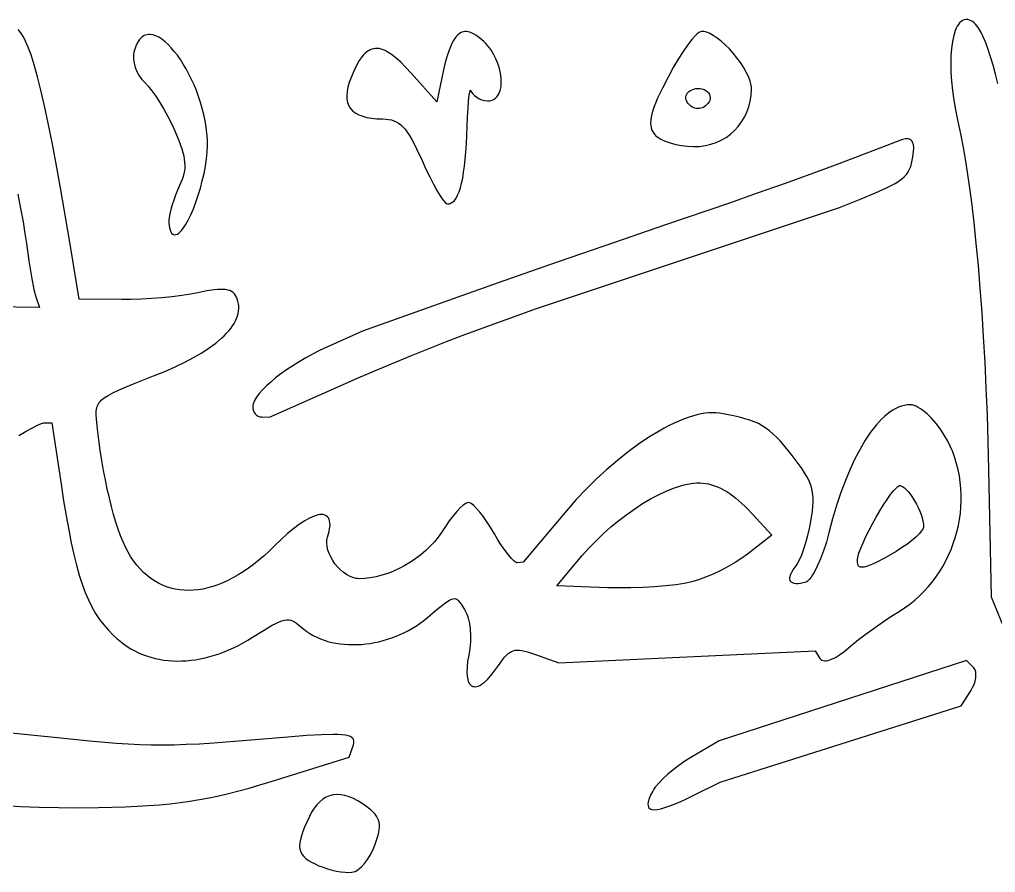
# Model space of a CAD drawing. Extents: x -592 to 638, y 287 to 852.
# Drawn here: x -27.4 to 32.6, y 593.4 to 645.8 of the extents above; entities that cross this region are included whole.
import ezdxf

# ---------------------------------------------------------------- set-up
doc = ezdxf.new("R2010")
doc.units = 0
doc.layers.add('COUCHE_1', color=18, linetype='CONTINUOUS')

msp = doc.modelspace()

# ---------------------------------------------------------------- linework, layer by layer
at = {"layer": 'COUCHE_1'}
for points in [[(32.745, 641.9), (32.603, 642.491), (32.459, 643.039), (32.312, 643.544), (32.162, 644.002), (32.01, 644.413), (31.856, 644.775), (31.699, 645.087), (31.541, 645.347), (31.459, 645.458), (31.376, 645.556), (31.291, 645.641), (31.205, 645.711), (31.115, 645.767), (31.022, 645.808), (30.908, 645.836), (30.795, 645.84), (30.687, 645.821), (30.584, 645.779), (30.491, 645.717), (30.406, 645.638), (30.328, 645.542), (30.258, 645.431), (30.195, 645.306), (30.137, 645.165), (30.039, 644.849), (29.962, 644.482), (29.907, 644.069), (29.874, 643.615), (29.862, 643.125), (29.873, 642.602), (29.906, 642.052), (29.963, 641.48), (30.043, 640.889), (30.148, 640.287), (30.277, 639.677), (30.463, 638.819), (30.641, 637.879), (30.812, 636.861), (30.974, 635.768), (31.129, 634.605), (31.274, 633.374), (31.411, 632.079), (31.538, 630.724), (31.656, 629.314), (31.764, 627.851), (31.861, 626.339), (31.948, 624.783), (32.024, 623.185), (32.089, 621.549), (32.141, 619.88), (32.182, 618.181), (32.342, 610.369), (33.073, 608.553)], [(-27.405, 620.272), (-26.968, 620.534), (-26.581, 620.751), (-26.259, 620.913), (-26.013, 621.015), (-25.931, 621.039), (-25.872, 621.047), (-25.388, 621.051), (-24.819, 617.289), (-24.66, 616.272), (-24.504, 615.337), (-24.348, 614.477), (-24.192, 613.689), (-24.032, 612.966), (-23.868, 612.305), (-23.698, 611.7), (-23.519, 611.146), (-23.331, 610.638), (-23.132, 610.173), (-22.919, 609.744), (-22.691, 609.348), (-22.446, 608.979), (-22.183, 608.633), (-21.901, 608.305), (-21.598, 607.991), (-21.397, 607.803), (-21.19, 607.628), (-20.975, 607.464), (-20.754, 607.312), (-20.526, 607.172), (-20.292, 607.044), (-20.053, 606.928), (-19.808, 606.823), (-19.558, 606.731), (-19.303, 606.65), (-19.043, 606.582), (-18.78, 606.525), (-18.512, 606.48), (-18.24, 606.447), (-17.965, 606.426), (-17.687, 606.417), (-17.406, 606.42), (-17.123, 606.435), (-16.837, 606.461), (-16.549, 606.5), (-16.26, 606.55), (-15.969, 606.612), (-15.677, 606.686), (-15.384, 606.771), (-15.091, 606.869), (-14.797, 606.978), (-14.503, 607.1), (-14.209, 607.233), (-13.916, 607.377), (-13.624, 607.534), (-13.333, 607.702), (-13.044, 607.882), (-12.377, 608.302), (-11.843, 608.613), (-11.62, 608.728), (-11.421, 608.818), (-11.244, 608.883), (-11.087, 608.925), (-10.947, 608.944), (-10.82, 608.943), (-10.701, 608.922), (-10.586, 608.882), (-10.469, 608.823), (-10.348, 608.742), (-10.22, 608.641), (-10.081, 608.519), (-9.905, 608.369), (-9.718, 608.228), (-9.52, 608.099), (-9.314, 607.982), (-9.099, 607.876), (-8.877, 607.781), (-8.648, 607.698), (-8.412, 607.626), (-8.17, 607.565), (-7.923, 607.514), (-7.672, 607.475), (-7.416, 607.447), (-7.156, 607.43), (-6.894, 607.423), (-6.629, 607.427), (-6.362, 607.442), (-6.094, 607.467), (-5.825, 607.503), (-5.555, 607.549), (-5.287, 607.606), (-5.019, 607.673), (-4.752, 607.751), (-4.488, 607.839), (-4.227, 607.937), (-3.968, 608.045), (-3.714, 608.164), (-3.464, 608.293), (-3.219, 608.432), (-2.979, 608.581), (-2.746, 608.741), (-2.519, 608.91), (-2.3, 609.089), (-1.723, 609.578), (-1.279, 609.932), (-1.101, 610.058), (-0.948, 610.152), (-0.819, 610.214), (-0.713, 610.246), (-0.627, 610.253), (-0.553, 610.238), (-0.481, 610.2), (-0.404, 610.136), (-0.321, 610.042), (-0.231, 609.919), (-0.023, 609.589), (0.044, 609.469), (0.104, 609.338), (0.159, 609.198), (0.206, 609.049), (0.282, 608.721), (0.331, 608.366), (0.352, 607.989), (0.344, 607.594), (0.306, 607.189), (0.238, 606.776), (0.171, 606.389), (0.131, 606.043), (0.118, 605.739), (0.132, 605.479), (0.172, 605.262), (0.204, 605.166), (0.243, 605.082), (0.29, 605.008), (0.347, 604.945), (0.413, 604.896), (0.487, 604.861), (0.567, 604.842), (0.65, 604.84), (0.736, 604.852), (0.822, 604.878), (0.911, 604.917), (1.003, 604.968), (1.191, 605.104), (1.392, 605.289), (1.604, 605.523), (1.829, 605.805), (2.063, 606.135), (2.322, 606.5), (2.439, 606.645), (2.551, 606.769), (2.659, 606.87), (2.764, 606.95), (2.87, 607.011), (2.977, 607.054), (3.09, 607.081), (3.213, 607.092), (3.348, 607.088), (3.497, 607.068), (3.663, 607.033), (3.846, 606.983), (4.278, 606.838), (5.768, 606.297), (21.519, 607.034), (21.813, 606.575), (21.867, 606.514), (21.942, 606.467), (22.026, 606.44), (22.117, 606.431), (22.213, 606.436), (22.316, 606.455), (22.532, 606.524), (22.771, 606.637), (23.025, 606.79), (23.289, 606.979), (23.556, 607.201), (23.85, 607.453), (24.196, 607.732), (24.584, 608.029), (25, 608.336), (25.431, 608.642), (25.865, 608.939), (26.288, 609.216), (26.689, 609.466), (27.021, 609.679), (27.34, 609.909), (27.645, 610.154), (27.935, 610.414), (28.212, 610.687), (28.473, 610.973), (28.72, 611.272), (28.952, 611.581), (29.168, 611.901), (29.369, 612.231), (29.554, 612.569), (29.724, 612.916), (29.877, 613.269), (30.014, 613.63), (30.135, 613.995), (30.239, 614.366), (30.326, 614.741), (30.396, 615.119), (30.449, 615.499), (30.484, 615.881), (30.501, 616.264), (30.501, 616.647), (30.482, 617.03), (30.446, 617.41), (30.39, 617.789), (30.316, 618.164), (30.223, 618.536), (30.111, 618.903), (29.979, 619.264), (29.827, 619.619), (29.656, 619.966), (29.465, 620.306), (29.225, 620.673), (28.964, 621.017), (28.689, 621.329), (28.409, 621.602), (28.132, 621.829), (27.995, 621.925), (27.862, 622.005), (27.732, 622.071), (27.606, 622.121), (27.484, 622.153), (27.369, 622.165), (27.19, 622.157), (27.012, 622.13), (26.835, 622.085), (26.658, 622.021), (26.481, 621.94), (26.305, 621.841), (26.13, 621.725), (25.956, 621.594), (25.783, 621.446), (25.611, 621.282), (25.44, 621.103), (25.27, 620.909), (25.102, 620.7), (24.935, 620.477), (24.77, 620.239), (24.606, 619.987), (24.286, 619.444), (23.974, 618.848), (23.672, 618.201), (23.383, 617.507), (23.106, 616.767), (22.844, 615.984), (22.598, 615.16), (22.37, 614.299), (22.215, 613.73), (22.041, 613.191), (21.854, 612.692), (21.66, 612.247), (21.465, 611.866), (21.37, 611.707), (21.277, 611.569), (21.189, 611.455), (21.107, 611.366), (21.034, 611.306), (20.97, 611.272), (20.793, 611.215), (20.628, 611.178), (20.48, 611.162), (20.351, 611.164), (20.241, 611.182), (20.152, 611.214), (20.083, 611.257), (20.031, 611.31), (19.996, 611.373), (19.975, 611.448), (19.972, 611.537), (19.988, 611.641), (20.026, 611.758), (20.088, 611.886), (20.176, 612.025), (20.294, 612.176), (20.359, 612.261), (20.427, 612.368), (20.563, 612.628), (20.699, 612.945), (20.833, 613.308), (20.96, 613.706), (21.077, 614.129), (21.18, 614.564), (21.266, 615.002), (21.359, 615.625), (21.387, 615.904), (21.401, 616.165), (21.399, 616.412), (21.382, 616.647), (21.347, 616.875), (21.293, 617.097), (21.221, 617.317), (21.128, 617.537), (21.016, 617.76), (20.882, 617.99), (20.726, 618.23), (20.546, 618.483), (20.117, 619.043), (19.601, 619.675), (19.369, 619.941), (19.148, 620.177), (18.932, 620.386), (18.718, 620.571), (18.5, 620.734), (18.274, 620.878), (18.036, 621.005), (17.781, 621.117), (17.506, 621.217), (17.205, 621.308), (16.874, 621.394), (16.508, 621.476), (15.652, 621.643), (15.446, 621.671), (15.227, 621.68), (14.998, 621.672), (14.76, 621.646), (14.512, 621.604), (14.255, 621.546), (13.99, 621.472), (13.717, 621.383), (13.437, 621.279), (13.15, 621.16), (12.856, 621.028), (12.557, 620.882), (12.253, 620.722), (11.944, 620.549), (11.315, 620.167), (10.675, 619.738), (10.027, 619.264), (9.376, 618.748), (8.728, 618.195), (8.086, 617.606), (7.456, 616.985), (6.842, 616.334), (6.25, 615.657), (3.577, 612.488), (3.213, 612.454), (3.19, 612.457), (3.153, 612.472), (3.099, 612.508), (3.032, 612.561), (2.869, 612.72), (2.681, 612.938), (2.475, 613.206), (2.257, 613.516), (2.034, 613.861), (1.812, 614.234), (1.587, 614.611), (1.359, 614.964), (1.135, 615.285), (0.921, 615.566), (0.721, 615.801), (0.541, 615.982), (0.384, 616.102), (0.304, 616.141), (0.223, 616.158), (0.142, 616.144), (0.062, 616.108), (-0.099, 615.995), (-0.286, 615.823), (-0.495, 615.6), (-0.72, 615.331), (-0.956, 615.024), (-1.197, 614.686), (-1.435, 614.325), (-1.64, 614.029), (-1.871, 613.744), (-2.126, 613.468), (-2.403, 613.204), (-2.7, 612.953), (-3.013, 612.716), (-3.341, 612.496), (-3.681, 612.292), (-4.029, 612.108), (-4.383, 611.945), (-4.742, 611.803), (-5.101, 611.685), (-5.458, 611.592), (-5.81, 611.525), (-6.156, 611.485), (-6.491, 611.475), (-6.589, 611.48), (-6.685, 611.494), (-6.885, 611.547), (-7.084, 611.63), (-7.28, 611.741), (-7.471, 611.877), (-7.654, 612.034), (-7.825, 612.21), (-7.982, 612.4), (-8.123, 612.602), (-8.244, 612.812), (-8.344, 613.025), (-8.419, 613.24), (-8.468, 613.451), (-8.488, 613.655), (-8.478, 613.851), (-8.462, 613.941), (-8.436, 614.034), (-8.34, 614.371), (-8.31, 614.525), (-8.291, 614.667), (-8.285, 614.797), (-8.29, 614.917), (-8.309, 615.026), (-8.34, 615.124), (-8.386, 615.211), (-8.446, 615.286), (-8.521, 615.345), (-8.606, 615.387), (-8.7, 615.413), (-8.801, 615.423), (-8.908, 615.418), (-9.021, 615.4), (-9.141, 615.37), (-9.269, 615.327), (-9.541, 615.206), (-9.841, 615.036), (-10.167, 614.82), (-10.518, 614.557), (-10.891, 614.247), (-11.286, 613.892), (-11.699, 613.491), (-12.019, 613.179), (-12.34, 612.887), (-12.66, 612.614), (-12.981, 612.359), (-13.301, 612.123), (-13.62, 611.906), (-13.938, 611.707), (-14.254, 611.528), (-14.569, 611.367), (-14.881, 611.225), (-15.191, 611.101), (-15.498, 610.997), (-15.802, 610.911), (-16.101, 610.843), (-16.397, 610.795), (-16.689, 610.765), (-16.976, 610.754), (-17.258, 610.762), (-17.535, 610.788), (-17.807, 610.832), (-18.072, 610.896), (-18.332, 610.978), (-18.586, 611.078), (-18.833, 611.198), (-19.073, 611.336), (-19.306, 611.493), (-19.532, 611.669), (-19.75, 611.864), (-19.961, 612.078), (-20.163, 612.312), (-20.356, 612.565), (-20.54, 612.837), (-20.696, 613.102), (-20.851, 613.405), (-21.004, 613.744), (-21.155, 614.118), (-21.302, 614.523), (-21.445, 614.96), (-21.584, 615.425), (-21.719, 615.919), (-21.848, 616.438), (-21.973, 616.982), (-22.091, 617.548), (-22.203, 618.136), (-22.308, 618.743), (-22.407, 619.368), (-22.497, 620.01), (-22.58, 620.666), (-22.647, 621.3), (-22.66, 621.557), (-22.653, 621.78), (-22.621, 621.975), (-22.596, 622.061), (-22.563, 622.143), (-22.522, 622.222), (-22.472, 622.298), (-22.412, 622.373), (-22.343, 622.445), (-22.163, 622.594), (-21.931, 622.744), (-21.639, 622.901), (-21.284, 623.069), (-20.86, 623.251), (-20.363, 623.453), (-19.129, 623.935), (-18.448, 624.211), (-17.811, 624.492), (-17.218, 624.778), (-16.671, 625.068), (-16.17, 625.362), (-15.717, 625.658), (-15.311, 625.957), (-14.955, 626.257), (-14.795, 626.408), (-14.647, 626.559), (-14.513, 626.71), (-14.391, 626.862), (-14.281, 627.014), (-14.185, 627.166), (-14.102, 627.318), (-14.033, 627.47), (-13.977, 627.622), (-13.935, 627.775), (-13.907, 627.926), (-13.894, 628.078), (-13.895, 628.229), (-13.911, 628.378), (-13.943, 628.526), (-13.989, 628.672), (-14.037, 628.786), (-14.096, 628.889), (-14.166, 628.981), (-14.249, 629.061), (-14.345, 629.127), (-14.454, 629.179), (-14.576, 629.217), (-14.711, 629.243), (-14.859, 629.256), (-15.024, 629.257), (-15.205, 629.248), (-15.404, 629.228), (-15.862, 629.157), (-16.408, 629.047), (-16.867, 628.959), (-17.401, 628.878), (-17.991, 628.805), (-18.618, 628.742), (-19.261, 628.691), (-19.902, 628.654), (-20.521, 628.632), (-21.1, 628.628), (-23.699, 628.649), (-24.282, 632.15), (-24.856, 635.502), (-25.119, 636.963), (-25.369, 638.287), (-25.607, 639.479), (-25.833, 640.546), (-26.051, 641.492), (-26.26, 642.324), (-26.463, 643.047), (-26.662, 643.666), (-26.857, 644.187), (-26.954, 644.414), (-27.051, 644.618), (-27.149, 644.8), (-27.247, 644.962), (-27.347, 645.104), (-27.448, 645.227)], [(-27.472, 635.115), (-27.301, 634.229), (-27.152, 633.41), (-27.033, 632.686), (-26.948, 632.083), (-26.803, 631.02), (-26.642, 630.037), (-26.487, 629.245), (-26.417, 628.952), (-26.354, 628.747), (-26.134, 628.15), (-37.687, 628.299)], [(-28.359, 597.549), (-27.308, 597.487), (-26.166, 597.441), (-24.966, 597.413), (-23.74, 597.404), (-22.521, 597.416), (-20.885, 597.461), (-20.139, 597.494), (-19.434, 597.536), (-18.763, 597.586), (-18.12, 597.647), (-17.499, 597.719), (-16.895, 597.802), (-16.3, 597.899), (-15.71, 598.009), (-15.117, 598.134), (-14.516, 598.275), (-13.901, 598.432), (-13.266, 598.607), (-12.604, 598.799), (-11.911, 599.011), (-7.109, 600.507), (-6.845, 601.265), (-6.815, 601.382), (-6.814, 601.5), (-6.85, 601.613), (-6.928, 601.706), (-7.037, 601.777), (-7.176, 601.828), (-7.346, 601.865), (-7.553, 601.891), (-7.799, 601.905), (-8.089, 601.909), (-8.807, 601.889), (-9.732, 601.831), (-10.885, 601.738), (-13.403, 601.525), (-15.436, 601.372), (-16.312, 601.318), (-17.118, 601.279), (-17.87, 601.255), (-18.585, 601.245), (-19.281, 601.25), (-19.974, 601.269), (-20.682, 601.303), (-21.42, 601.351), (-23.062, 601.491), (-25.032, 601.688), (-30.756, 602.279)]]:
    msp.add_lwpolyline(points, dxfattribs=at)
for points in [[(-19.174, 644.896), (-19.354, 644.919), (-19.446, 644.917), (-19.533, 644.904), (-19.619, 644.881), (-19.702, 644.848), (-19.782, 644.804), (-19.857, 644.749), (-19.929, 644.684), (-19.997, 644.608), (-20.117, 644.431), (-20.221, 644.211), (-20.307, 643.95), (-20.336, 643.823), (-20.355, 643.693), (-20.363, 643.562), (-20.361, 643.429), (-20.349, 643.295), (-20.328, 643.16), (-20.259, 642.896), (-20.155, 642.636), (-20.018, 642.388), (-19.85, 642.157), (-19.753, 642.048), (-19.654, 641.949), (-19.455, 641.739), (-19.233, 641.461), (-18.995, 641.124), (-18.748, 640.742), (-18.501, 640.326), (-18.261, 639.89), (-18.035, 639.446), (-17.833, 639.006), (-17.585, 638.412), (-17.402, 637.901), (-17.334, 637.674), (-17.281, 637.461), (-17.244, 637.261), (-17.221, 637.071), (-17.212, 636.89), (-17.218, 636.714), (-17.237, 636.541), (-17.27, 636.368), (-17.316, 636.193), (-17.376, 636.014), (-17.45, 635.828), (-17.539, 635.631), (-17.666, 635.345), (-17.786, 635.046), (-17.895, 634.745), (-17.991, 634.449), (-18.07, 634.168), (-18.131, 633.909), (-18.171, 633.679), (-18.187, 633.487), (-18.184, 633.324), (-18.17, 633.173), (-18.147, 633.034), (-18.116, 632.909), (-18.075, 632.802), (-18.022, 632.711), (-17.949, 632.64), (-17.855, 632.609), (-17.753, 632.623), (-17.663, 632.659), (-17.578, 632.714), (-17.495, 632.785), (-17.413, 632.872), (-17.33, 632.973), (-17.168, 633.214), (-17.005, 633.505), (-16.843, 633.84), (-16.685, 634.211), (-16.533, 634.613), (-16.389, 635.038), (-16.256, 635.479), (-16.135, 635.93), (-16.03, 636.383), (-15.944, 636.833), (-15.878, 637.271), (-15.835, 637.693), (-15.817, 638.089), (-15.824, 638.468), (-15.851, 638.849), (-15.897, 639.232), (-15.96, 639.615), (-16.04, 639.996), (-16.135, 640.374), (-16.244, 640.747), (-16.366, 641.114), (-16.5, 641.473), (-16.644, 641.823), (-16.798, 642.162), (-16.96, 642.489), (-17.129, 642.802), (-17.304, 643.1), (-17.485, 643.38), (-17.669, 643.643), (-17.856, 643.885), (-18.046, 644.106), (-18.236, 644.304), (-18.426, 644.478), (-18.615, 644.626), (-18.803, 644.746), (-18.99, 644.837)], [(0.196, 645.085), (0.098, 645.097), (0.002, 645.096), (-0.093, 645.082), (-0.184, 645.055), (-0.272, 645.014), (-0.356, 644.962), (-0.436, 644.897), (-0.512, 644.82), (-0.586, 644.731), (-0.723, 644.523), (-0.851, 644.267), (-0.973, 643.963), (-1.09, 643.611), (-1.203, 643.208), (-1.314, 642.754), (-1.424, 642.248), (-1.726, 640.785), (-3.291, 642.537), (-3.626, 642.9), (-3.939, 643.214), (-4.233, 643.48), (-4.51, 643.697), (-4.771, 643.864), (-4.899, 643.93), (-5.023, 643.983), (-5.145, 644.023), (-5.264, 644.05), (-5.382, 644.063), (-5.497, 644.062), (-5.61, 644.048), (-5.721, 644.019), (-5.828, 643.976), (-5.931, 643.92), (-6.031, 643.85), (-6.128, 643.768), (-6.221, 643.673), (-6.313, 643.566), (-6.489, 643.317), (-6.66, 643.017), (-6.828, 642.669), (-6.995, 642.27), (-7.104, 641.968), (-7.184, 641.685), (-7.235, 641.421), (-7.256, 641.174), (-7.247, 640.945), (-7.205, 640.734), (-7.131, 640.543), (-7.08, 640.452), (-7.021, 640.366), (-6.882, 640.216), (-6.711, 640.087), (-6.509, 639.979), (-6.279, 639.892), (-6.02, 639.824), (-5.731, 639.775), (-5.412, 639.745), (-5.066, 639.731), (-4.866, 639.723), (-4.685, 639.703), (-4.518, 639.67), (-4.362, 639.622), (-4.216, 639.558), (-4.076, 639.476), (-3.941, 639.373), (-3.807, 639.248), (-3.674, 639.097), (-3.54, 638.918), (-3.404, 638.711), (-3.264, 638.472), (-3.118, 638.201), (-2.966, 637.896), (-2.633, 637.175), (-2.394, 636.652), (-2.157, 636.163), (-1.929, 635.719), (-1.715, 635.331), (-1.52, 635.008), (-1.351, 634.76), (-1.209, 634.596), (-1.136, 634.539), (-1.06, 634.513), (-0.974, 634.519), (-0.901, 634.537), (-0.832, 634.566), (-0.764, 634.608), (-0.646, 634.714), (-0.54, 634.859), (-0.443, 635.038), (-0.355, 635.251), (-0.274, 635.499), (-0.201, 635.781), (-0.134, 636.098), (-0.075, 636.45), (-0.022, 636.837), (0.025, 637.257), (0.064, 637.712), (0.097, 638.2), (0.142, 639.275), (0.163, 639.864), (0.193, 640.385), (0.23, 640.83), (0.273, 641.189), (0.32, 641.451), (0.331, 641.492), (0.362, 641.429), (0.464, 641.291), (0.588, 641.167), (0.728, 641.059), (0.882, 640.97), (1.046, 640.902), (1.216, 640.857), (1.387, 640.84), (1.505, 640.846), (1.614, 640.868), (1.716, 640.904), (1.808, 640.954), (1.892, 641.017), (1.966, 641.092), (2.031, 641.176), (2.086, 641.27), (2.132, 641.372), (2.17, 641.483), (2.221, 641.717), (2.24, 641.976), (2.231, 642.252), (2.192, 642.54), (2.126, 642.835), (2.032, 643.134), (1.911, 643.43), (1.763, 643.719), (1.589, 643.995), (1.389, 644.253), (1.278, 644.375), (1.161, 644.49), (0.928, 644.694), (0.708, 644.858), (0.499, 644.98), (0.396, 645.027), (0.295, 645.062)], [(14.791, 645.078), (14.68, 645.1), (14.564, 645.11), (14.474, 645.09), (14.38, 645.039), (14.283, 644.965), (14.179, 644.867), (13.949, 644.611), (13.69, 644.274), (13.408, 643.869), (13.111, 643.404), (12.807, 642.892), (12.505, 642.344), (12.135, 641.627), (11.845, 641.013), (11.729, 640.739), (11.631, 640.486), (11.551, 640.253), (11.49, 640.038), (11.447, 639.839), (11.421, 639.655), (11.413, 639.485), (11.424, 639.326), (11.452, 639.179), (11.499, 639.043), (11.564, 638.917), (11.646, 638.801), (11.722, 638.719), (11.814, 638.641), (11.92, 638.568), (12.039, 638.497), (12.308, 638.37), (12.617, 638.259), (12.955, 638.166), (13.314, 638.095), (13.685, 638.048), (14.058, 638.029), (14.424, 638.042), (14.778, 638.09), (15.12, 638.171), (15.446, 638.284), (15.756, 638.428), (16.048, 638.6), (16.319, 638.799), (16.57, 639.024), (16.797, 639.273), (17, 639.544), (17.176, 639.836), (17.325, 640.148), (17.445, 640.476), (17.533, 640.821), (17.589, 641.18), (17.612, 641.552), (17.607, 641.671), (17.59, 641.796), (17.525, 642.054), (17.422, 642.329), (17.285, 642.613), (17.119, 642.903), (16.929, 643.195), (16.718, 643.483), (16.492, 643.763), (16.253, 644.03), (16.006, 644.279), (15.756, 644.505), (15.506, 644.703), (15.26, 644.868), (15.023, 644.994), (14.905, 645.042)], [(13.864, 640.533), (13.782, 640.608), (13.706, 640.696), (13.638, 640.797), (13.59, 640.899), (13.569, 640.994), (13.57, 641.085), (13.591, 641.172), (13.632, 641.256), (13.691, 641.335), (13.766, 641.408), (13.857, 641.473), (13.96, 641.527), (14.073, 641.568), (14.193, 641.596), (14.318, 641.607), (14.445, 641.602), (14.572, 641.579), (14.697, 641.536), (14.817, 641.472), (14.904, 641.405), (14.973, 641.326), (15.026, 641.239), (15.06, 641.147), (15.076, 641.052), (15.073, 640.958), (15.051, 640.867), (15.008, 640.779), (14.937, 640.68), (14.859, 640.594), (14.776, 640.521), (14.688, 640.463), (14.598, 640.418), (14.506, 640.387), (14.412, 640.369), (14.318, 640.363), (14.223, 640.371), (14.13, 640.392), (14.039, 640.425), (13.95, 640.473)], [(9.19, 632.138), (5.732, 630.943), (2.385, 629.774), (-0.435, 628.779), (-6.293, 626.693), (-8.486, 625.704), (-8.927, 625.497), (-9.36, 625.277), (-9.782, 625.046), (-10.19, 624.807), (-10.582, 624.562), (-10.955, 624.313), (-11.306, 624.062), (-11.632, 623.812), (-11.931, 623.564), (-12.2, 623.32), (-12.437, 623.082), (-12.639, 622.853), (-12.803, 622.633), (-12.926, 622.425), (-12.972, 622.323), (-13.006, 622.224), (-13.028, 622.128), (-13.037, 622.033), (-13.027, 621.913), (-12.997, 621.8), (-12.949, 621.696), (-12.883, 621.605), (-12.802, 621.528), (-12.708, 621.469), (-12.602, 621.431), (-12.494, 621.417), (-12.011, 621.411), (-7.521, 623.399), (-6.548, 623.824), (-5.493, 624.273), (-3.273, 625.192), (-1.129, 626.046), (-0.17, 626.414), (0.669, 626.725), (4.393, 628.074), (23.016, 634.28), (24.351, 634.821), (25.23, 635.185), (25.921, 635.495), (26.205, 635.637), (26.452, 635.773), (26.665, 635.906), (26.848, 636.04), (27.003, 636.178), (27.133, 636.321), (27.24, 636.473), (27.327, 636.634), (27.397, 636.806), (27.453, 636.99), (27.498, 637.19), (27.537, 637.408), (27.575, 637.705), (27.584, 637.955), (27.563, 638.158), (27.538, 638.249), (27.504, 638.328), (27.457, 638.396), (27.397, 638.451), (27.325, 638.49), (27.246, 638.512), (27.162, 638.518), (27.072, 638.509), (26.889, 638.457), (22.975, 636.98), (21.262, 636.346), (19.616, 635.748), (17.97, 635.161), (16.255, 634.559), (12.338, 633.215)], [(15.72, 611.98), (15.251, 611.758), (14.788, 611.563), (14.348, 611.401), (13.943, 611.28), (13.503, 611.186), (12.96, 611.102), (12.336, 611.032), (11.653, 610.976), (10.933, 610.935), (10.197, 610.913), (9.467, 610.909), (8.763, 610.925), (5.647, 611.048), (7.21, 612.893), (7.624, 613.36), (8.059, 613.812), (8.512, 614.247), (8.98, 614.663), (9.458, 615.057), (9.945, 615.427), (10.435, 615.772), (10.926, 616.089), (11.414, 616.375), (11.895, 616.63), (12.367, 616.85), (12.824, 617.033), (13.265, 617.178), (13.477, 617.236), (13.683, 617.283), (13.884, 617.319), (14.077, 617.345), (14.263, 617.359), (14.442, 617.363), (14.621, 617.354), (14.801, 617.333), (14.982, 617.299), (15.164, 617.253), (15.348, 617.194), (15.532, 617.122), (15.718, 617.038), (15.904, 616.942), (16.091, 616.833), (16.279, 616.711), (16.466, 616.577), (16.654, 616.431), (16.842, 616.272), (17.03, 616.101), (17.218, 615.918), (17.406, 615.722), (18.866, 614.15), (17.374, 612.985), (17.022, 612.73), (16.62, 612.473), (16.181, 612.221)], [(24.133, 612.677), (24.151, 612.78), (24.22, 613.037), (24.328, 613.343), (24.471, 613.689), (24.643, 614.063), (24.837, 614.455), (25.048, 614.856), (25.271, 615.256), (25.5, 615.644), (25.729, 616.012), (25.953, 616.348), (26.165, 616.644), (26.36, 616.888), (26.531, 617.071), (26.602, 617.134), (26.663, 617.177), (26.706, 617.199), (26.732, 617.204), (26.762, 617.2), (26.801, 617.19), (26.902, 617.14), (27.014, 617.058), (27.135, 616.946), (27.26, 616.806), (27.387, 616.645), (27.513, 616.464), (27.634, 616.269), (27.75, 616.064), (27.856, 615.851), (27.952, 615.636), (28.035, 615.423), (28.102, 615.214), (28.152, 615.015), (28.182, 614.831), (28.191, 614.668), (28.184, 614.625), (28.163, 614.568), (28.125, 614.499), (28.071, 614.42), (27.916, 614.235), (27.708, 614.03), (27.455, 613.812), (27.164, 613.588), (26.842, 613.365), (26.497, 613.149), (25.829, 612.765), (25.282, 612.478), (25.054, 612.371), (24.852, 612.288), (24.678, 612.229), (24.531, 612.193), (24.413, 612.179), (24.322, 612.185), (24.258, 612.205), (24.212, 612.238), (24.176, 612.288), (24.148, 612.363), (24.131, 612.464), (24.126, 612.591)], [(15.679, 598.979), (30.491, 603.663), (31.089, 604.59), (31.2, 604.784), (31.29, 604.984), (31.356, 605.183), (31.396, 605.376), (31.411, 605.558), (31.397, 605.727), (31.353, 605.874), (31.314, 605.943), (31.269, 605.998), (30.837, 606.442), (15.63, 601.508), (13.878, 600.486), (13.513, 600.259), (13.151, 600.007), (12.8, 599.739), (12.471, 599.463), (12.171, 599.186), (11.912, 598.917), (11.701, 598.663), (11.615, 598.542), (11.546, 598.429), (11.416, 598.177), (11.323, 597.96), (11.265, 597.772), (11.247, 597.613), (11.255, 597.534), (11.276, 597.464), (11.313, 597.402), (11.364, 597.35), (11.425, 597.312), (11.498, 597.285), (11.653, 597.266), (11.82, 597.284), (12.037, 597.335), (12.298, 597.415), (12.595, 597.52), (12.921, 597.647), (13.267, 597.792), (13.622, 597.953), (13.979, 598.126)], [(-9.609, 594.166), (-9.422, 594.056), (-9.208, 593.949), (-8.965, 593.841), (-8.707, 593.741), (-8.434, 593.651), (-8.155, 593.574), (-7.879, 593.511), (-7.613, 593.464), (-7.363, 593.434), (-7.138, 593.423), (-6.943, 593.434), (-6.845, 593.455), (-6.747, 593.492), (-6.648, 593.544), (-6.549, 593.61), (-6.355, 593.773), (-6.164, 593.979), (-5.982, 594.22), (-5.811, 594.491), (-5.659, 594.785), (-5.53, 595.094), (-5.383, 595.528), (-5.328, 595.72), (-5.288, 595.898), (-5.261, 596.064), (-5.248, 596.22), (-5.251, 596.367), (-5.271, 596.506), (-5.307, 596.639), (-5.36, 596.766), (-5.43, 596.886), (-5.516, 597.003), (-5.619, 597.117), (-5.738, 597.231), (-6.022, 597.462), (-6.306, 597.662), (-6.582, 597.831), (-6.852, 597.969), (-7.114, 598.076), (-7.37, 598.152), (-7.618, 598.196), (-7.859, 598.207), (-8.091, 598.186), (-8.315, 598.131), (-8.528, 598.044), (-8.729, 597.924), (-8.919, 597.773), (-9.097, 597.59), (-9.263, 597.378), (-9.416, 597.135), (-9.557, 596.863), (-9.847, 596.216), (-9.957, 595.935), (-10.043, 595.681), (-10.105, 595.45), (-10.142, 595.238), (-10.153, 595.044), (-10.135, 594.864), (-10.088, 594.698), (-10.01, 594.546), (-9.903, 594.408), (-9.769, 594.282)]]:
    msp.add_lwpolyline(points, close=True, dxfattribs=at)

doc.saveas('drawing.dxf')
